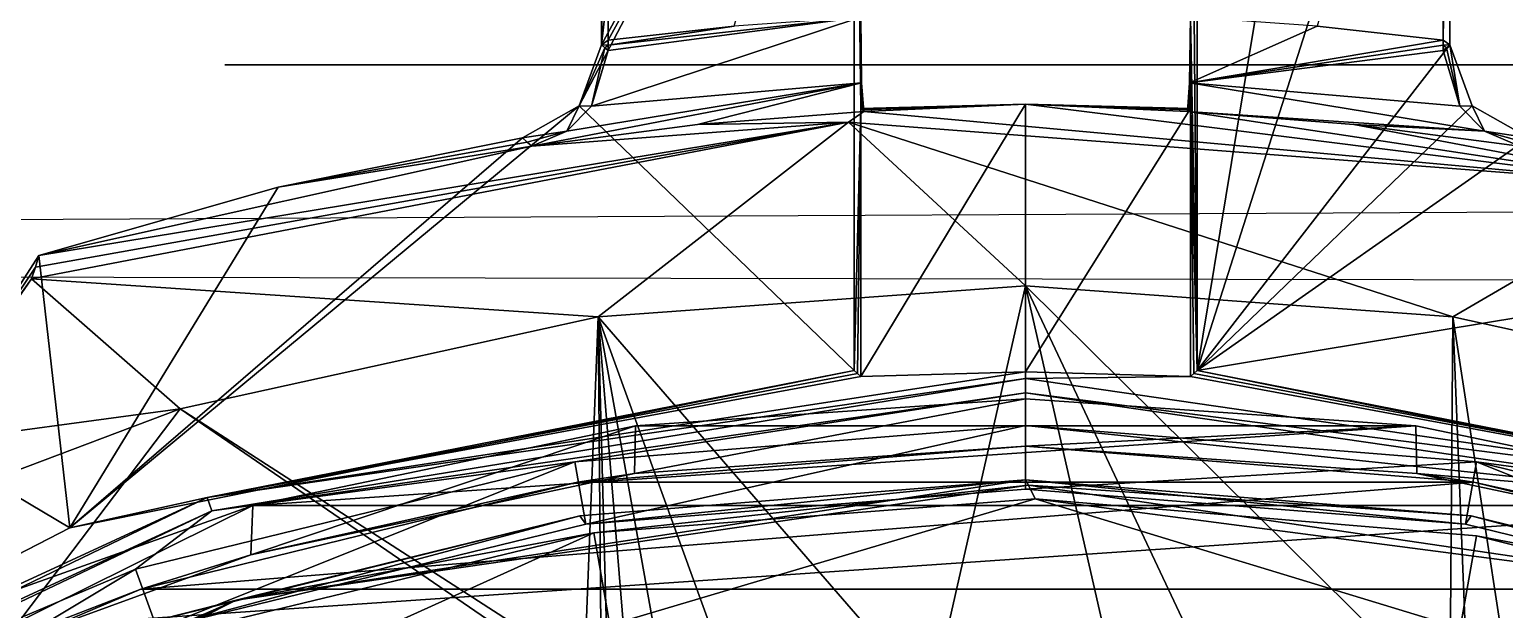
# Model space of a CAD drawing. Header units: millimetres. Extents: x -228 to 228, y -204 to 237.
# Drawn here: x -10.57 to 5.08, y 28.06 to 34.22 of the extents above; entities that cross this region are included whole.
import ezdxf

# ---------------------------------------------------------------- set-up
doc = ezdxf.new("R2010")
doc.units = ezdxf.units.MM
doc.header["$LTSCALE"] = 127.314815
for name, color, linetype in [('1821', 7, 'CONTINUOUS'), ('1824', 7, 'CONTINUOUS'), ('5710', 7, 'CONTINUOUS'), ('5711', 7, 'CONTINUOUS'), ('5712', 7, 'CONTINUOUS'), ('6193', 7, 'CONTINUOUS'), ('6216', 7, 'CONTINUOUS'), ('6220', 7, 'CONTINUOUS'), ('6221', 7, 'CONTINUOUS'), ('6222', 7, 'CONTINUOUS'), ('6225', 7, 'CONTINUOUS'), ('6226', 7, 'CONTINUOUS'), ('6251', 7, 'CONTINUOUS'), ('6272', 7, 'CONTINUOUS'), ('6273', 7, 'CONTINUOUS'), ('6275', 7, 'CONTINUOUS'), ('6282', 7, 'CONTINUOUS'), ('6301', 7, 'CONTINUOUS'), ('6307', 7, 'CONTINUOUS'), ('6309', 7, 'CONTINUOUS'), ('6312', 7, 'CONTINUOUS'), ('6318', 7, 'CONTINUOUS'), ('6332', 7, 'CONTINUOUS'), ('6340', 7, 'CONTINUOUS'), ('6341', 7, 'CONTINUOUS'), ('6343', 7, 'CONTINUOUS'), ('6345', 7, 'CONTINUOUS'), ('6347', 7, 'CONTINUOUS')]:
    doc.layers.add(name, color=color, linetype=linetype)

msp = doc.modelspace()

# ---------------------------------------------------------------- linework, layer by layer
at = {"layer": '1821', "color": 5, "linetype": 'Continuous'}
for points in [[(100.627, 31.395, 17.1), (98.288, 32.745, 17.1), (-100.277, 31.757, 17.1), (100.627, 31.395, 17.1)], [(100.627, 31.395, 17.1), (-23.625, 19.449, 17.1), (102.627, 31.395, 17.1), (100.627, 31.395, 17.1)]]:
    msp.add_3dface(points, dxfattribs=at)
at = {"layer": '1824', "color": 5, "linetype": 'Continuous'}
for points in [[(8.498, 33.846, 17.1), (-8.498, 33.846, 15.1), (-8.498, 33.846, 17.1), (8.498, 33.846, 17.1)], [(8.498, 33.846, 15.1), (-8.498, 33.846, 15.1), (8.498, 33.846, 17.1), (8.498, 33.846, 15.1)]]:
    msp.add_3dface(points, dxfattribs=at)
at = {"layer": '5710', "color": 6, "linetype": 'Continuous'}
for points in [[(-4.583, 28.879, 1031.99), (0.101, 29.24, 1031.99), (-4.41, 27.899, 1031.99), (-4.583, 28.879, 1031.99)], [(-4.41, 27.899, 1031.99), (0.101, 29.24, 1031.99), (4.609, 27.867, 1031.99), (-4.41, 27.899, 1031.99)], [(0.101, 29.24, 1031.99), (4.782, 28.847, 1031.99), (4.609, 27.867, 1031.99), (0.101, 29.24, 1031.99)], [(-9.148, 27.773, 1031.99), (-4.583, 28.879, 1031.99), (-12.979, 25.087, 1031.99), (-9.148, 27.773, 1031.99)], [(-12.979, 25.087, 1031.99), (-4.583, 28.879, 1031.99), (-4.41, 27.899, 1031.99), (-12.979, 25.087, 1031.99)], [(4.782, 28.847, 1031.99), (9.339, 27.709, 1031.99), (4.609, 27.867, 1031.99), (4.782, 28.847, 1031.99)]]:
    msp.add_3dface(points, dxfattribs=at)
at = {"layer": '5711', "color": 6, "linetype": 'Continuous'}
for points in [[(-0.001, 29.44, 1032.197), (-4.729, 29.058, 1032.197), (-4.666, 28.969, 1034.99), (-0.001, 29.44, 1032.197)], [(0, 29.343, 1034.99), (-0.001, 29.44, 1032.197), (-4.666, 28.969, 1034.99), (0, 29.343, 1034.99)], [(4.727, 29.058, 1032.197), (-0.001, 29.44, 1032.197), (4.666, 28.969, 1034.99), (4.727, 29.058, 1032.197)], [(4.666, 28.969, 1034.99), (-0.001, 29.44, 1032.197), (0, 29.343, 1034.99), (4.666, 28.969, 1034.99)], [(-4.729, 29.058, 1032.197), (-9.334, 27.921, 1032.197), (-9.213, 27.859, 1034.99), (-4.729, 29.058, 1032.197)], [(-4.666, 28.969, 1034.99), (-4.729, 29.058, 1032.197), (-9.213, 27.859, 1034.99), (-4.666, 28.969, 1034.99)], [(9.213, 27.859, 1034.99), (4.727, 29.058, 1032.197), (4.666, 28.969, 1034.99), (9.213, 27.859, 1034.99)], [(9.333, 27.922, 1032.197), (4.727, 29.058, 1032.197), (9.213, 27.859, 1034.99), (9.333, 27.922, 1032.197)]]:
    msp.add_3dface(points, dxfattribs=at)
at = {"layer": '5712', "color": 6, "linetype": 'Continuous'}
for points in [[(-4.729, 29.058, 1032.197), (-0.001, 29.44, 1032.197), (-8.375, 28.165, 1032.051), (-4.729, 29.058, 1032.197)], [(-8.375, 28.165, 1032.051), (-0.001, 29.44, 1032.197), (0.03, 29.384, 1032.051), (-8.375, 28.165, 1032.051)], [(-0.001, 29.44, 1032.197), (4.727, 29.058, 1032.197), (0.03, 29.384, 1032.051), (-0.001, 29.44, 1032.197)], [(-4.583, 28.879, 1031.99), (-8.375, 28.165, 1032.051), (0.03, 29.384, 1032.051), (-4.583, 28.879, 1031.99)], [(0.101, 29.24, 1031.99), (-4.583, 28.879, 1031.99), (0.03, 29.384, 1032.051), (0.101, 29.24, 1031.99)], [(0.101, 29.24, 1031.99), (0.03, 29.384, 1032.051), (8.434, 28.148, 1032.051), (0.101, 29.24, 1031.99)], [(0.03, 29.384, 1032.051), (4.727, 29.058, 1032.197), (8.434, 28.148, 1032.051), (0.03, 29.384, 1032.051)], [(4.782, 28.847, 1031.99), (0.101, 29.24, 1031.99), (8.434, 28.148, 1032.051), (4.782, 28.847, 1031.99)], [(-9.334, 27.921, 1032.197), (-4.729, 29.058, 1032.197), (-8.375, 28.165, 1032.051), (-9.334, 27.921, 1032.197)], [(4.727, 29.058, 1032.197), (9.333, 27.922, 1032.197), (8.434, 28.148, 1032.051), (4.727, 29.058, 1032.197)], [(-4.583, 28.879, 1031.99), (-9.148, 27.773, 1031.99), (-8.375, 28.165, 1032.051), (-4.583, 28.879, 1031.99)], [(9.339, 27.709, 1031.99), (4.782, 28.847, 1031.99), (8.434, 28.148, 1032.051), (9.339, 27.709, 1031.99)], [(-13.477, 25.95, 1031.99), (-16.081, 24.593, 1032.051), (-8.375, 28.165, 1032.051), (-13.477, 25.95, 1031.99)], [(-16.081, 24.593, 1032.051), (-9.334, 27.921, 1032.197), (-8.375, 28.165, 1032.051), (-16.081, 24.593, 1032.051)], [(-9.148, 27.773, 1031.99), (-13.477, 25.95, 1031.99), (-8.375, 28.165, 1032.051), (-9.148, 27.773, 1031.99)]]:
    msp.add_3dface(points, dxfattribs=at)
at = {"layer": '6193', "color": 6, "linetype": 'Continuous'}
for points in [[(-10.549, 31.574, 1036.51), (-4.534, 31.172, 1036.99), (-1.88, 33.237, 1036.51), (-10.549, 31.574, 1036.51)], [(-4.534, 31.172, 1036.99), (0, 31.5, 1036.99), (-1.88, 33.237, 1036.51), (-4.534, 31.172, 1036.99)], [(0, 31.5, 1036.99), (4.534, 31.172, 1036.99), (-1.88, 33.237, 1036.51), (0, 31.5, 1036.99)], [(-1.88, 33.237, 1036.51), (4.534, 31.172, 1036.99), (6.921, 32.562, 1036.51), (-1.88, 33.237, 1036.51)], [(4.534, 31.172, 1036.99), (8.972, 30.195, 1036.99), (6.921, 32.562, 1036.51), (4.534, 31.172, 1036.99)], [(-11.8, 29.812, 1036.839), (-8.972, 30.195, 1036.99), (-10.549, 31.574, 1036.51), (-11.8, 29.812, 1036.839)], [(-8.972, 30.195, 1036.99), (-4.534, 31.172, 1036.99), (-10.549, 31.574, 1036.51), (-8.972, 30.195, 1036.99)], [(-13.225, 28.589, 1036.99), (-8.972, 30.195, 1036.99), (-11.8, 29.812, 1036.839), (-13.225, 28.589, 1036.99)]]:
    msp.add_3dface(points, dxfattribs=at)
at = {"layer": '6216', "color": 6, "linetype": 'Continuous'}
for points in [[(-3.092, 34.257, 1032.49), (-1.75, 39, 1032.49), (-4.43, 34.109, 1032.49), (-3.092, 34.257, 1032.49)], [(-4.43, 34.109, 1032.49), (-1.75, 39, 1032.49), (-4.43, 39, 1032.49), (-4.43, 34.109, 1032.49)], [(4.43, 34.109, 1032.49), (4.43, 39, 1032.49), (3.092, 34.257, 1032.49), (4.43, 34.109, 1032.49)]]:
    msp.add_3dface(points, dxfattribs=at)
at = {"layer": '6220', "color": 6, "linetype": 'Continuous'}
for points in [[(-1.75, 33.384, 1032.49), (0, 33.43, 1032.49), (-1.75, 30.537, 1032.49), (-1.75, 33.384, 1032.49)], [(-1.75, 30.537, 1032.49), (0, 33.43, 1032.49), (0, 30.587, 1032.49), (-1.75, 30.537, 1032.49)], [(0, 33.43, 1032.49), (1.75, 33.384, 1032.49), (0, 30.587, 1032.49), (0, 33.43, 1032.49)], [(0, 30.587, 1032.49), (1.75, 33.384, 1032.49), (1.75, 30.537, 1032.49), (0, 30.587, 1032.49)]]:
    msp.add_3dface(points, dxfattribs=at)
at = {"layer": '6221', "color": 6, "linetype": 'Continuous'}
for points in [[(-4.43, 34.109, 1032.49), (-4.43, 39, 1032.49), (-4.5, 34.058, 1030.49), (-4.43, 34.109, 1032.49)], [(-4.43, 39, 1032.49), (-4.5, 39, 1030.49), (-4.5, 34.058, 1030.49), (-4.43, 39, 1032.49)], [(-4.43, 34.054, 1032.492), (-4.43, 34.109, 1032.49), (-4.5, 34.058, 1030.49), (-4.43, 34.054, 1032.492)], [(-4.465, 34.028, 1031.493), (-4.43, 34.054, 1032.492), (-4.5, 34.058, 1030.49), (-4.465, 34.028, 1031.493)], [(-4.43, 33.999, 1032.496), (-4.43, 34.054, 1032.492), (-4.465, 34.028, 1031.493), (-4.43, 33.999, 1032.496)]]:
    msp.add_3dface(points, dxfattribs=at)
at = {"layer": '6222', "color": 6, "linetype": 'Continuous'}
for points in [[(4.43, 39, 1032.49), (4.43, 34.109, 1032.49), (4.5, 39, 1030.49), (4.43, 39, 1032.49)], [(4.5, 39, 1030.49), (4.43, 34.109, 1032.49), (4.5, 34.058, 1030.49), (4.5, 39, 1030.49)], [(4.5, 34.058, 1030.49), (4.43, 34.109, 1032.49), (4.43, 34.054, 1032.492), (4.5, 34.058, 1030.49)], [(4.465, 34.028, 1031.493), (4.5, 34.058, 1030.49), (4.43, 34.054, 1032.492), (4.465, 34.028, 1031.493)], [(4.43, 33.999, 1032.496), (4.465, 34.028, 1031.493), (4.43, 34.054, 1032.492), (4.43, 33.999, 1032.496)]]:
    msp.add_3dface(points, dxfattribs=at)
at = {"layer": '6225', "color": 6, "linetype": 'Continuous'}
for points in [[(1.75, 34.351, 1032.49), (1.75, 39, 1032.49), (1.82, 30.603, 1030.49), (1.75, 34.351, 1032.49)], [(1.75, 39, 1032.49), (1.82, 39, 1030.49), (1.82, 30.603, 1030.49), (1.75, 39, 1032.49)], [(1.75, 34.351, 1032.49), (1.75, 33.384, 1032.49), (1.74, 33.656, 1032.771), (1.75, 34.351, 1032.49)], [(1.75, 33.384, 1032.49), (1.75, 34.351, 1032.49), (1.82, 30.603, 1030.49), (1.75, 33.384, 1032.49)], [(1.716, 33.352, 1033.455), (1.74, 33.656, 1032.771), (1.733, 33.368, 1032.973), (1.716, 33.352, 1033.455)], [(1.74, 33.656, 1032.771), (1.75, 33.384, 1032.49), (1.733, 33.368, 1032.973), (1.74, 33.656, 1032.771)], [(1.75, 30.537, 1032.49), (1.75, 33.384, 1032.49), (1.785, 30.57, 1031.491), (1.75, 30.537, 1032.49)], [(1.785, 30.57, 1031.491), (1.75, 33.384, 1032.49), (1.82, 30.603, 1030.49), (1.785, 30.57, 1031.491)]]:
    msp.add_3dface(points, dxfattribs=at)
at = {"layer": '6226', "color": 6, "linetype": 'Continuous'}
for points in [[(-1.82, 39, 1030.49), (-1.75, 34.351, 1032.49), (-1.74, 33.656, 1032.771), (-1.82, 39, 1030.49)], [(-1.82, 39, 1030.49), (-1.75, 33.384, 1032.49), (-1.82, 30.603, 1030.49), (-1.82, 39, 1030.49)], [(-1.75, 33.384, 1032.49), (-1.82, 39, 1030.49), (-1.74, 33.656, 1032.771), (-1.75, 33.384, 1032.49)], [(-1.733, 33.368, 1032.973), (-1.75, 33.384, 1032.49), (-1.74, 33.656, 1032.771), (-1.733, 33.368, 1032.973)], [(-1.716, 33.352, 1033.455), (-1.733, 33.368, 1032.973), (-1.74, 33.656, 1032.771), (-1.716, 33.352, 1033.455)], [(-1.82, 30.603, 1030.49), (-1.75, 33.384, 1032.49), (-1.785, 30.57, 1031.491), (-1.82, 30.603, 1030.49)], [(-1.75, 33.384, 1032.49), (-1.75, 30.537, 1032.49), (-1.785, 30.57, 1031.491), (-1.75, 33.384, 1032.49)]]:
    msp.add_3dface(points, dxfattribs=at)
at = {"layer": '6251', "color": 6, "linetype": 'Continuous'}
for points in [[(-8.685, 29.255, 1034.507), (0, 30.517, 1034.507), (-8.636, 29.111, 1034.85), (-8.685, 29.255, 1034.507)], [(-8.636, 29.111, 1034.85), (0, 30.517, 1034.507), (0, 30.364, 1034.85), (-8.636, 29.111, 1034.85)], [(0, 30.517, 1034.507), (8.685, 29.255, 1034.507), (0, 30.364, 1034.85), (0, 30.517, 1034.507)], [(-8.636, 29.111, 1034.85), (0, 30.364, 1034.85), (-4.783, 29.634, 1034.99), (-8.636, 29.111, 1034.85)], [(-4.783, 29.634, 1034.99), (0, 30.364, 1034.85), (0, 30.017, 1034.99), (-4.783, 29.634, 1034.99)], [(0, 30.364, 1034.85), (8.685, 29.255, 1034.507), (8.636, 29.111, 1034.85), (0, 30.364, 1034.85)], [(0, 30.364, 1034.85), (8.636, 29.111, 1034.85), (0, 30.017, 1034.99), (0, 30.364, 1034.85)], [(0, 30.017, 1034.99), (8.636, 29.111, 1034.85), (4.783, 29.634, 1034.99), (0, 30.017, 1034.99)], [(-9.444, 28.493, 1034.99), (-8.636, 29.111, 1034.85), (-4.783, 29.634, 1034.99), (-9.444, 28.493, 1034.99)], [(4.783, 29.634, 1034.99), (8.636, 29.111, 1034.85), (9.444, 28.493, 1034.99), (4.783, 29.634, 1034.99)], [(-16.652, 25.573, 1034.507), (-8.685, 29.255, 1034.507), (-16.558, 25.452, 1034.85), (-16.652, 25.573, 1034.507)], [(-16.558, 25.452, 1034.85), (-8.685, 29.255, 1034.507), (-8.636, 29.111, 1034.85), (-16.558, 25.452, 1034.85)], [(-16.558, 25.452, 1034.85), (-8.636, 29.111, 1034.85), (-13.864, 26.624, 1034.99), (-16.558, 25.452, 1034.85)], [(-13.864, 26.624, 1034.99), (-8.636, 29.111, 1034.85), (-9.444, 28.493, 1034.99), (-13.864, 26.624, 1034.99)]]:
    msp.add_3dface(points, dxfattribs=at)
at = {"layer": '6272', "color": 6, "linetype": 'Continuous'}
for points in [[(4.465, 34.028, 1031.493), (4.43, 33.999, 1032.496), (4.608, 33.409, 1032.748), (4.465, 34.028, 1031.493)], [(4.5, 34.058, 1030.49), (4.465, 34.028, 1031.493), (4.608, 33.409, 1032.748), (4.5, 34.058, 1030.49)], [(4.5, 34.058, 1030.49), (4.608, 33.409, 1032.748), (4.738, 33.41, 1030.49), (4.5, 34.058, 1030.49)], [(4.608, 33.409, 1032.748), (4.868, 33.142, 1033.05), (4.738, 33.41, 1030.49), (4.608, 33.409, 1032.748)], [(4.868, 33.142, 1033.05), (5.34, 33.072, 1030.49), (4.738, 33.41, 1030.49), (4.868, 33.142, 1033.05)], [(5.29, 33.027, 1031.974), (5.34, 33.072, 1030.49), (4.868, 33.142, 1033.05), (5.29, 33.027, 1031.974)], [(5.239, 32.983, 1033.455), (5.29, 33.027, 1031.974), (4.868, 33.142, 1033.05), (5.239, 32.983, 1033.455)]]:
    msp.add_3dface(points, dxfattribs=at)
at = {"layer": '6273', "color": 6, "linetype": 'Continuous'}
for points in [[(-4.465, 34.028, 1031.493), (-4.5, 34.058, 1030.49), (-4.738, 33.41, 1030.49), (-4.465, 34.028, 1031.493)], [(-4.608, 33.409, 1032.748), (-4.465, 34.028, 1031.493), (-4.738, 33.41, 1030.49), (-4.608, 33.409, 1032.748)], [(-4.43, 33.999, 1032.496), (-4.465, 34.028, 1031.493), (-4.608, 33.409, 1032.748), (-4.43, 33.999, 1032.496)], [(-5.34, 33.072, 1030.49), (-4.868, 33.142, 1033.05), (-4.738, 33.41, 1030.49), (-5.34, 33.072, 1030.49)], [(-4.868, 33.142, 1033.05), (-4.608, 33.409, 1032.748), (-4.738, 33.41, 1030.49), (-4.868, 33.142, 1033.05)], [(-5.29, 33.027, 1031.974), (-4.868, 33.142, 1033.05), (-5.34, 33.072, 1030.49), (-5.29, 33.027, 1031.974)], [(-5.239, 32.983, 1033.455), (-4.868, 33.142, 1033.05), (-5.29, 33.027, 1031.974), (-5.239, 32.983, 1033.455)]]:
    msp.add_3dface(points, dxfattribs=at)
at = {"layer": '6275', "color": 6, "linetype": 'Continuous'}
for points in [[(3.092, 34.257, 1032.49), (1.75, 34.351, 1032.49), (1.74, 33.656, 1032.771), (3.092, 34.257, 1032.49)], [(4.43, 34.109, 1032.49), (3.092, 34.257, 1032.49), (1.74, 33.656, 1032.771), (4.43, 34.109, 1032.49)], [(4.43, 34.054, 1032.492), (4.43, 34.109, 1032.49), (1.74, 33.656, 1032.771), (4.43, 34.054, 1032.492)], [(4.43, 33.999, 1032.496), (4.43, 34.054, 1032.492), (1.74, 33.656, 1032.771), (4.43, 33.999, 1032.496)], [(4.43, 33.999, 1032.496), (1.74, 33.656, 1032.771), (4.608, 33.409, 1032.748), (4.43, 33.999, 1032.496)], [(1.74, 33.656, 1032.771), (1.716, 33.352, 1033.455), (4.868, 33.142, 1033.05), (1.74, 33.656, 1032.771)], [(1.74, 33.656, 1032.771), (4.868, 33.142, 1033.05), (4.608, 33.409, 1032.748), (1.74, 33.656, 1032.771)], [(4.868, 33.142, 1033.05), (1.716, 33.352, 1033.455), (3.483, 33.214, 1033.455), (4.868, 33.142, 1033.05)], [(5.239, 32.983, 1033.455), (4.868, 33.142, 1033.05), (3.483, 33.214, 1033.455), (5.239, 32.983, 1033.455)]]:
    msp.add_3dface(points, dxfattribs=at)
at = {"layer": '6282', "color": 6, "linetype": 'Continuous'}
for points in [[(-1.75, 34.351, 1032.49), (-4.43, 33.999, 1032.496), (-4.608, 33.409, 1032.748), (-1.75, 34.351, 1032.49)], [(-1.74, 33.656, 1032.771), (-1.75, 34.351, 1032.49), (-4.608, 33.409, 1032.748), (-1.74, 33.656, 1032.771)], [(-1.75, 34.351, 1032.49), (-3.092, 34.257, 1032.49), (-4.43, 34.054, 1032.492), (-1.75, 34.351, 1032.49)], [(-1.75, 34.351, 1032.49), (-4.43, 34.054, 1032.492), (-4.43, 33.999, 1032.496), (-1.75, 34.351, 1032.49)], [(-3.092, 34.257, 1032.49), (-4.43, 34.109, 1032.49), (-4.43, 34.054, 1032.492), (-3.092, 34.257, 1032.49)], [(-1.74, 33.656, 1032.771), (-4.868, 33.142, 1033.05), (-5.239, 32.983, 1033.455), (-1.74, 33.656, 1032.771)], [(-1.74, 33.656, 1032.771), (-5.239, 32.983, 1033.455), (-3.483, 33.214, 1033.455), (-1.74, 33.656, 1032.771)], [(-1.74, 33.656, 1032.771), (-4.608, 33.409, 1032.748), (-4.868, 33.142, 1033.05), (-1.74, 33.656, 1032.771)], [(-1.716, 33.352, 1033.455), (-1.74, 33.656, 1032.771), (-3.483, 33.214, 1033.455), (-1.716, 33.352, 1033.455)]]:
    msp.add_3dface(points, dxfattribs=at)
at = {"layer": '6301', "color": 6, "linetype": 'Continuous'}
for points in [[(-4.5, 39, 1030.49), (-3.641, 41.645, 1030.49), (-4.5, 34.058, 1030.49), (-4.5, 39, 1030.49)], [(-4.5, 34.058, 1030.49), (-3.641, 41.645, 1030.49), (-1.82, 39, 1030.49), (-4.5, 34.058, 1030.49)], [(3.641, 41.645, 1030.49), (4.5, 39, 1030.49), (1.82, 30.603, 1030.49), (3.641, 41.645, 1030.49)], [(1.82, 39, 1030.49), (3.641, 41.645, 1030.49), (1.82, 30.603, 1030.49), (1.82, 39, 1030.49)], [(-4.5, 34.058, 1030.49), (-1.82, 39, 1030.49), (-4.738, 33.41, 1030.49), (-4.5, 34.058, 1030.49)], [(-1.82, 39, 1030.49), (-1.82, 30.603, 1030.49), (-4.738, 33.41, 1030.49), (-1.82, 39, 1030.49)], [(4.5, 39, 1030.49), (4.5, 34.058, 1030.49), (1.82, 30.603, 1030.49), (4.5, 39, 1030.49)], [(1.82, 30.603, 1030.49), (4.5, 34.058, 1030.49), (4.738, 33.41, 1030.49), (1.82, 30.603, 1030.49)], [(-4.738, 33.41, 1030.49), (-1.82, 30.603, 1030.49), (-10.141, 28.931, 1030.49), (-4.738, 33.41, 1030.49)], [(-5.34, 33.072, 1030.49), (-4.738, 33.41, 1030.49), (-10.141, 28.931, 1030.49), (-5.34, 33.072, 1030.49)], [(5.34, 33.072, 1030.49), (1.82, 30.603, 1030.49), (4.738, 33.41, 1030.49), (5.34, 33.072, 1030.49)], [(-7.929, 32.548, 1030.49), (-5.34, 33.072, 1030.49), (-10.141, 28.931, 1030.49), (-7.929, 32.548, 1030.49)], [(1.82, 30.603, 1030.49), (5.34, 33.072, 1030.49), (10.036, 31.961, 1030.49), (1.82, 30.603, 1030.49)], [(-10.469, 31.822, 1030.49), (-7.929, 32.548, 1030.49), (-10.141, 28.931, 1030.49), (-10.469, 31.822, 1030.49)], [(1.82, 30.603, 1030.49), (10.036, 31.961, 1030.49), (10.141, 28.931, 1030.49), (1.82, 30.603, 1030.49)], [(-11.726, 29.874, 1030.49), (-10.469, 31.822, 1030.49), (-10.141, 28.931, 1030.49), (-11.726, 29.874, 1030.49)], [(-17.686, 25.042, 1030.49), (-11.726, 29.874, 1030.49), (-10.141, 28.931, 1030.49), (-17.686, 25.042, 1030.49)]]:
    msp.add_3dface(points, dxfattribs=at)
at = {"layer": '6307', "color": 6, "linetype": 'Continuous'}
for points in [[(0, 31.5, 1036.99), (-4.534, 31.172, 1036.99), (-1.004, 27.091, 1036.99), (0, 31.5, 1036.99)], [(0, 31.5, 1036.99), (-1.004, 27.091, 1036.99), (1.004, 27.091, 1036.99), (0, 31.5, 1036.99)], [(4.534, 31.172, 1036.99), (0, 31.5, 1036.99), (4.5, 27.042, 1036.99), (4.534, 31.172, 1036.99)], [(4.5, 27.042, 1036.99), (0, 31.5, 1036.99), (2.629, 25.91, 1036.99), (4.5, 27.042, 1036.99)], [(0, 31.5, 1036.99), (1.004, 27.091, 1036.99), (2.629, 25.91, 1036.99), (0, 31.5, 1036.99)], [(-4.534, 31.172, 1036.99), (-8.972, 30.195, 1036.99), (-4.68, 27.426, 1036.99), (-4.534, 31.172, 1036.99)], [(-4.5, 27.042, 1036.99), (-4.534, 31.172, 1036.99), (-4.68, 27.426, 1036.99), (-4.5, 27.042, 1036.99)], [(-4.534, 31.172, 1036.99), (-3.501, 18.5, 1036.99), (-3.25, 24, 1036.99), (-4.534, 31.172, 1036.99)], [(-3.501, 18.5, 1036.99), (-4.534, 31.172, 1036.99), (-4.207, 18.793, 1036.99), (-3.501, 18.5, 1036.99)], [(-4.534, 31.172, 1036.99), (-4.5, 27.042, 1036.99), (-4.207, 18.793, 1036.99), (-4.534, 31.172, 1036.99)], [(-4.534, 31.172, 1036.99), (-3.25, 24, 1036.99), (-2.629, 25.91, 1036.99), (-4.534, 31.172, 1036.99)], [(-4.534, 31.172, 1036.99), (-2.629, 25.91, 1036.99), (-1.004, 27.091, 1036.99), (-4.534, 31.172, 1036.99)], [(4.534, 31.172, 1036.99), (4.5, 27.042, 1036.99), (4.68, 27.426, 1036.99), (4.534, 31.172, 1036.99)], [(8.972, 30.195, 1036.99), (4.534, 31.172, 1036.99), (5.091, 27.533, 1036.99), (8.972, 30.195, 1036.99)], [(4.534, 31.172, 1036.99), (4.68, 27.426, 1036.99), (5.091, 27.533, 1036.99), (4.534, 31.172, 1036.99)], [(-8.972, 30.195, 1036.99), (-13.225, 28.589, 1036.99), (-13.096, 24.749, 1036.99), (-8.972, 30.195, 1036.99)], [(-5.091, 27.533, 1036.99), (-8.972, 30.195, 1036.99), (-13.096, 24.749, 1036.99), (-5.091, 27.533, 1036.99)], [(-8.972, 30.195, 1036.99), (-5.091, 27.533, 1036.99), (-4.68, 27.426, 1036.99), (-8.972, 30.195, 1036.99)]]:
    msp.add_3dface(points, dxfattribs=at)
at = {"layer": '6309', "color": 6, "linetype": 'Continuous'}
for points in [[(-4.666, 28.969, 1034.99), (-4.783, 29.634, 1034.99), (0, 30.017, 1034.99), (-4.666, 28.969, 1034.99)], [(0, 29.343, 1034.99), (-4.666, 28.969, 1034.99), (0, 30.017, 1034.99), (0, 29.343, 1034.99)], [(0, 29.343, 1034.99), (0, 30.017, 1034.99), (4.783, 29.634, 1034.99), (0, 29.343, 1034.99)], [(-9.213, 27.859, 1034.99), (-9.444, 28.493, 1034.99), (-4.783, 29.634, 1034.99), (-9.213, 27.859, 1034.99)], [(-4.666, 28.969, 1034.99), (-9.213, 27.859, 1034.99), (-4.783, 29.634, 1034.99), (-4.666, 28.969, 1034.99)], [(4.666, 28.969, 1034.99), (0, 29.343, 1034.99), (4.783, 29.634, 1034.99), (4.666, 28.969, 1034.99)], [(9.213, 27.859, 1034.99), (4.666, 28.969, 1034.99), (4.783, 29.634, 1034.99), (9.213, 27.859, 1034.99)], [(9.213, 27.859, 1034.99), (4.783, 29.634, 1034.99), (9.444, 28.493, 1034.99), (9.213, 27.859, 1034.99)], [(-13.526, 26.039, 1034.99), (-13.864, 26.624, 1034.99), (-9.444, 28.493, 1034.99), (-13.526, 26.039, 1034.99)], [(-9.213, 27.859, 1034.99), (-13.526, 26.039, 1034.99), (-9.444, 28.493, 1034.99), (-9.213, 27.859, 1034.99)]]:
    msp.add_3dface(points, dxfattribs=at)
at = {"layer": '6312', "color": 6, "linetype": 'Continuous'}
for points in [[(-1.82, 30.603, 1030.49), (-8.685, 29.255, 1034.507), (-10.141, 28.931, 1030.49), (-1.82, 30.603, 1030.49)], [(-1.82, 30.603, 1030.49), (-1.785, 30.57, 1031.491), (-8.685, 29.255, 1034.507), (-1.82, 30.603, 1030.49)], [(-1.75, 30.537, 1032.49), (0, 30.587, 1032.49), (-8.685, 29.255, 1034.507), (-1.75, 30.537, 1032.49)], [(0, 30.587, 1032.49), (0, 30.517, 1034.507), (-8.685, 29.255, 1034.507), (0, 30.587, 1032.49)], [(-1.785, 30.57, 1031.491), (-1.75, 30.537, 1032.49), (-8.685, 29.255, 1034.507), (-1.785, 30.57, 1031.491)], [(0, 30.587, 1032.49), (1.75, 30.537, 1032.49), (0, 30.517, 1034.507), (0, 30.587, 1032.49)], [(1.75, 30.537, 1032.49), (8.685, 29.255, 1034.507), (0, 30.517, 1034.507), (1.75, 30.537, 1032.49)], [(1.75, 30.537, 1032.49), (1.785, 30.57, 1031.491), (8.685, 29.255, 1034.507), (1.75, 30.537, 1032.49)], [(1.785, 30.57, 1031.491), (1.82, 30.603, 1030.49), (8.685, 29.255, 1034.507), (1.785, 30.57, 1031.491)], [(8.685, 29.255, 1034.507), (1.82, 30.603, 1030.49), (10.141, 28.931, 1030.49), (8.685, 29.255, 1034.507)], [(-8.685, 29.255, 1034.507), (-16.652, 25.573, 1034.507), (-10.141, 28.931, 1030.49), (-8.685, 29.255, 1034.507)], [(-16.652, 25.573, 1034.507), (-17.686, 25.042, 1030.49), (-10.141, 28.931, 1030.49), (-16.652, 25.573, 1034.507)]]:
    msp.add_3dface(points, dxfattribs=at)
at = {"layer": '6318', "color": 6, "linetype": 'Continuous'}
for points in [[(-10.469, 31.822, 1030.49), (-11.726, 29.874, 1030.49), (-10.507, 31.697, 1033.547), (-10.469, 31.822, 1030.49)], [(-11.726, 29.874, 1030.49), (-10.549, 31.574, 1036.51), (-10.507, 31.697, 1033.547), (-11.726, 29.874, 1030.49)], [(-11.8, 29.812, 1036.839), (-10.549, 31.574, 1036.51), (-11.726, 29.874, 1030.49), (-11.8, 29.812, 1036.839)]]:
    msp.add_3dface(points, dxfattribs=at)
at = {"layer": '6332', "color": 6, "linetype": 'Continuous'}
for points in [[(-1.88, 33.237, 1036.51), (-1.716, 33.352, 1033.455), (-3.483, 33.214, 1033.455), (-1.88, 33.237, 1036.51)], [(-1.88, 33.237, 1036.51), (6.921, 32.562, 1036.51), (-1.716, 33.352, 1033.455), (-1.88, 33.237, 1036.51)], [(-1.75, 33.384, 1032.49), (-1.733, 33.368, 1032.973), (0, 33.43, 1032.49), (-1.75, 33.384, 1032.49)], [(-1.716, 33.352, 1033.455), (0, 33.43, 1032.49), (-1.733, 33.368, 1032.973), (-1.716, 33.352, 1033.455)], [(6.921, 32.562, 1036.51), (0, 33.43, 1032.49), (-1.716, 33.352, 1033.455), (6.921, 32.562, 1036.51)], [(0, 33.43, 1032.49), (6.921, 32.562, 1036.51), (1.716, 33.352, 1033.455), (0, 33.43, 1032.49)], [(1.75, 33.384, 1032.49), (0, 33.43, 1032.49), (1.733, 33.368, 1032.973), (1.75, 33.384, 1032.49)], [(0, 33.43, 1032.49), (1.716, 33.352, 1033.455), (1.733, 33.368, 1032.973), (0, 33.43, 1032.49)], [(1.716, 33.352, 1033.455), (6.921, 32.562, 1036.51), (3.483, 33.214, 1033.455), (1.716, 33.352, 1033.455)], [(-10.549, 31.574, 1036.51), (-1.88, 33.237, 1036.51), (-10.507, 31.697, 1033.547), (-10.549, 31.574, 1036.51)], [(-1.88, 33.237, 1036.51), (-10.469, 31.822, 1030.49), (-10.507, 31.697, 1033.547), (-1.88, 33.237, 1036.51)], [(-1.88, 33.237, 1036.51), (-5.239, 32.983, 1033.455), (-10.469, 31.822, 1030.49), (-1.88, 33.237, 1036.51)], [(-5.239, 32.983, 1033.455), (-1.88, 33.237, 1036.51), (-3.483, 33.214, 1033.455), (-5.239, 32.983, 1033.455)], [(6.921, 32.562, 1036.51), (5.239, 32.983, 1033.455), (3.483, 33.214, 1033.455), (6.921, 32.562, 1036.51)], [(-5.29, 33.027, 1031.974), (-5.34, 33.072, 1030.49), (-7.929, 32.548, 1030.49), (-5.29, 33.027, 1031.974)], [(-5.239, 32.983, 1033.455), (-5.29, 33.027, 1031.974), (-7.929, 32.548, 1030.49), (-5.239, 32.983, 1033.455)], [(-5.239, 32.983, 1033.455), (-7.929, 32.548, 1030.49), (-10.469, 31.822, 1030.49), (-5.239, 32.983, 1033.455)]]:
    msp.add_3dface(points, dxfattribs=at)
at = {"layer": '6340', "color": 6, "linetype": 'Continuous'}
for points in [[(0, 30.3, 1022.39), (4.138, 30.016, 1022.39), (-4.138, 30.016, 1022.39), (0, 30.3, 1022.39)], [(4.138, 30.016, 1022.39), (8.198, 29.17, 1022.39), (-8.198, 29.17, 1022.39), (4.138, 30.016, 1022.39)], [(-4.138, 30.016, 1022.39), (4.138, 30.016, 1022.39), (-8.198, 29.17, 1022.39), (-4.138, 30.016, 1022.39)], [(8.198, 29.17, 1022.39), (12.105, 27.777, 1022.39), (-12.105, 27.777, 1022.39), (8.198, 29.17, 1022.39)], [(-8.198, 29.17, 1022.39), (8.198, 29.17, 1022.39), (-12.105, 27.777, 1022.39), (-8.198, 29.17, 1022.39)]]:
    msp.add_3dface(points, dxfattribs=at)
at = {"layer": '6341', "color": 6, "linetype": 'Continuous'}
for points in [[(0, 29.8, 1031.39), (-4.755, 29.418, 1031.39), (4.755, 29.418, 1031.39), (0, 29.8, 1031.39)], [(-4.755, 29.418, 1031.39), (-9.389, 28.282, 1031.39), (4.755, 29.418, 1031.39), (-4.755, 29.418, 1031.39)], [(4.755, 29.418, 1031.39), (-9.389, 28.282, 1031.39), (9.389, 28.282, 1031.39), (4.755, 29.418, 1031.39)], [(-9.389, 28.282, 1031.39), (-13.782, 26.421, 1031.39), (9.389, 28.282, 1031.39), (-9.389, 28.282, 1031.39)], [(9.389, 28.282, 1031.39), (-13.782, 26.421, 1031.39), (13.782, 26.421, 1031.39), (9.389, 28.282, 1031.39)]]:
    msp.add_3dface(points, dxfattribs=at)
at = {"layer": '6343', "color": 6, "linetype": 'Continuous'}
for points in [[(0, 30.3, 1022.39), (-4.138, 30.016, 1022.39), (0, 30.3, 1032.39), (0, 30.3, 1022.39)], [(0, 30.3, 1032.39), (-4.138, 30.016, 1022.39), (-4.138, 30.016, 1032.39), (0, 30.3, 1032.39)], [(4.138, 30.016, 1022.39), (0, 30.3, 1022.39), (4.138, 30.016, 1032.39), (4.138, 30.016, 1022.39)], [(4.138, 30.016, 1032.39), (0, 30.3, 1022.39), (0, 30.3, 1032.39), (4.138, 30.016, 1032.39)], [(-4.138, 30.016, 1022.39), (-8.198, 29.17, 1022.39), (-4.138, 30.016, 1032.39), (-4.138, 30.016, 1022.39)], [(-4.138, 30.016, 1032.39), (-8.198, 29.17, 1022.39), (-8.198, 29.17, 1032.39), (-4.138, 30.016, 1032.39)], [(8.198, 29.17, 1022.39), (4.138, 30.016, 1022.39), (8.198, 29.17, 1032.39), (8.198, 29.17, 1022.39)], [(8.198, 29.17, 1032.39), (4.138, 30.016, 1022.39), (4.138, 30.016, 1032.39), (8.198, 29.17, 1032.39)], [(-8.198, 29.17, 1022.39), (-12.105, 27.777, 1022.39), (-8.198, 29.17, 1032.39), (-8.198, 29.17, 1022.39)], [(-8.198, 29.17, 1032.39), (-12.105, 27.777, 1022.39), (-12.105, 27.777, 1032.39), (-8.198, 29.17, 1032.39)]]:
    msp.add_3dface(points, dxfattribs=at)
at = {"layer": '6345', "color": 6, "linetype": 'Continuous'}
for points in [[(-4.755, 29.418, 1031.39), (0, 29.8, 1031.39), (-4.151, 29.509, 1032.39), (-4.755, 29.418, 1031.39)], [(-4.151, 29.509, 1032.39), (0, 29.8, 1031.39), (0, 29.8, 1032.39), (-4.151, 29.509, 1032.39)], [(0, 29.8, 1031.39), (4.755, 29.418, 1031.39), (0, 29.8, 1032.39), (0, 29.8, 1031.39)], [(0, 29.8, 1032.39), (4.755, 29.418, 1031.39), (4.151, 29.509, 1032.39), (0, 29.8, 1032.39)], [(-8.221, 28.644, 1032.39), (-4.755, 29.418, 1031.39), (-4.151, 29.509, 1032.39), (-8.221, 28.644, 1032.39)], [(4.151, 29.509, 1032.39), (4.755, 29.418, 1031.39), (8.221, 28.644, 1032.39), (4.151, 29.509, 1032.39)], [(-9.389, 28.282, 1031.39), (-4.755, 29.418, 1031.39), (-8.221, 28.644, 1032.39), (-9.389, 28.282, 1031.39)], [(4.755, 29.418, 1031.39), (9.389, 28.282, 1031.39), (8.221, 28.644, 1032.39), (4.755, 29.418, 1031.39)], [(-12.131, 27.219, 1032.39), (-9.389, 28.282, 1031.39), (-8.221, 28.644, 1032.39), (-12.131, 27.219, 1032.39)], [(-13.782, 26.421, 1031.39), (-9.389, 28.282, 1031.39), (-12.131, 27.219, 1032.39), (-13.782, 26.421, 1031.39)]]:
    msp.add_3dface(points, dxfattribs=at)
at = {"layer": '6347', "color": 6, "linetype": 'Continuous'}
for points in [[(0, 30.3, 1032.39), (-4.138, 30.016, 1032.39), (-4.151, 29.509, 1032.39), (0, 30.3, 1032.39)], [(0, 30.3, 1032.39), (-4.151, 29.509, 1032.39), (0, 29.8, 1032.39), (0, 30.3, 1032.39)], [(4.138, 30.016, 1032.39), (0, 30.3, 1032.39), (0, 29.8, 1032.39), (4.138, 30.016, 1032.39)], [(-4.138, 30.016, 1032.39), (-8.198, 29.17, 1032.39), (-8.221, 28.644, 1032.39), (-4.138, 30.016, 1032.39)], [(-4.138, 30.016, 1032.39), (-8.221, 28.644, 1032.39), (-4.151, 29.509, 1032.39), (-4.138, 30.016, 1032.39)], [(4.138, 30.016, 1032.39), (0, 29.8, 1032.39), (4.151, 29.509, 1032.39), (4.138, 30.016, 1032.39)], [(8.198, 29.17, 1032.39), (4.138, 30.016, 1032.39), (4.151, 29.509, 1032.39), (8.198, 29.17, 1032.39)], [(8.198, 29.17, 1032.39), (4.151, 29.509, 1032.39), (8.221, 28.644, 1032.39), (8.198, 29.17, 1032.39)], [(-8.198, 29.17, 1032.39), (-12.105, 27.777, 1032.39), (-12.131, 27.219, 1032.39), (-8.198, 29.17, 1032.39)], [(-8.198, 29.17, 1032.39), (-12.131, 27.219, 1032.39), (-8.221, 28.644, 1032.39), (-8.198, 29.17, 1032.39)]]:
    msp.add_3dface(points, dxfattribs=at)

doc.saveas('drawing.dxf')
